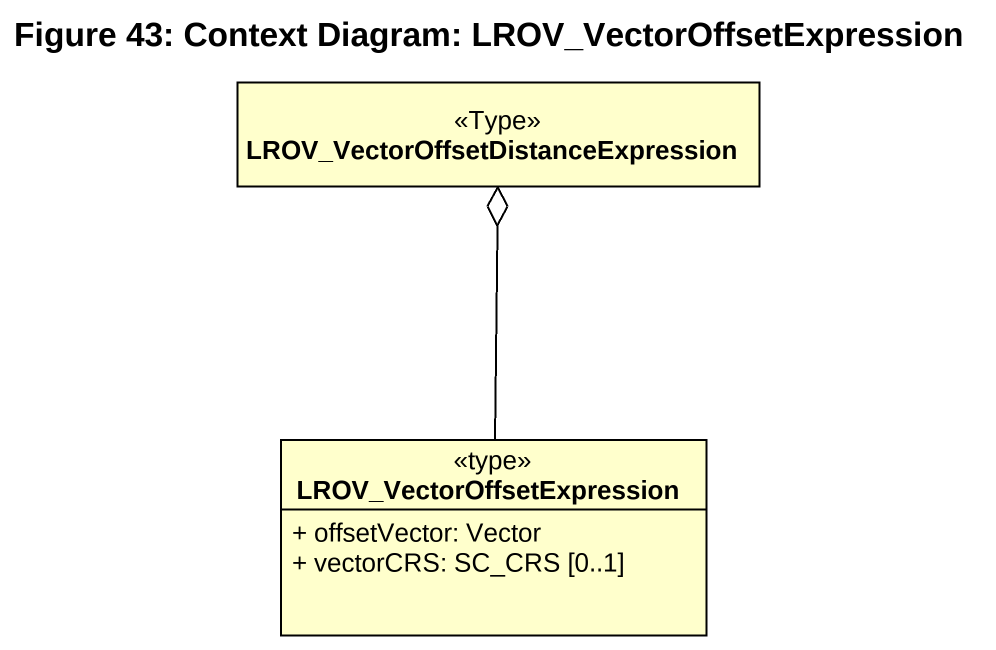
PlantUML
@startuml
title Figure 43: Context Diagram: LROV_VectorOffsetExpression
hide circle
hide empty members
skinparam classAttributeIconSize 0
class "LROV_VectorOffsetDistanceExpression" as LROV_VectorOffsetDistanceExp <<Type>>
class LROV_VectorOffsetExpression <<type>> {
  + offsetVector: Vector
  + vectorCRS: SC_CRS [0..1]
}
LROV_VectorOffsetDistanceExp o-- LROV_VectorOffsetExpression
@enduml
